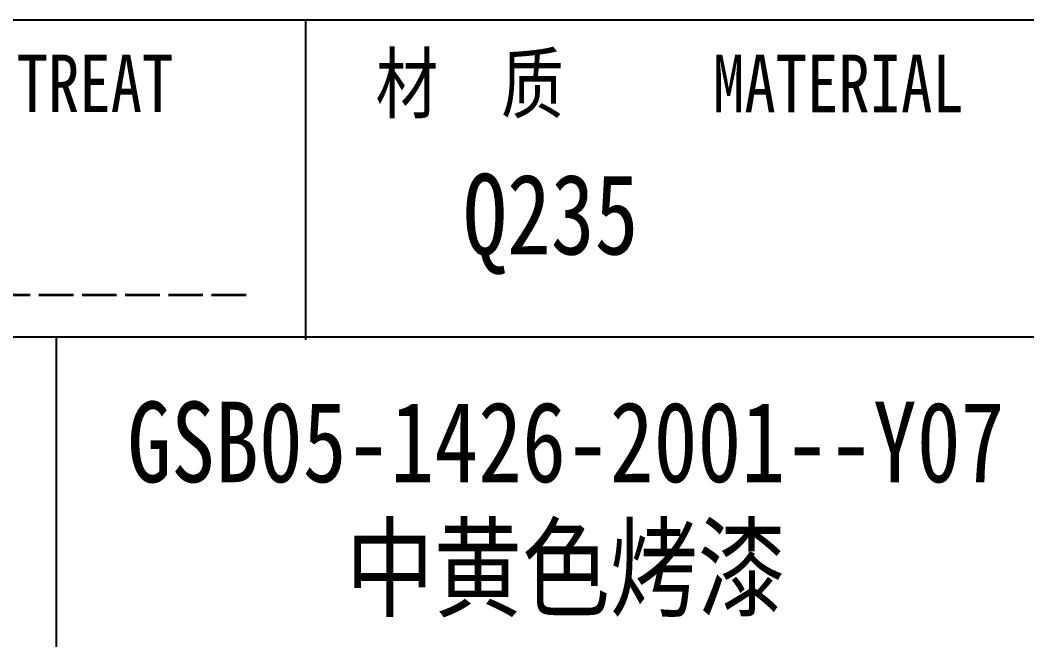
# Model space of a CAD drawing. Header units: millimetres. Extents: x -135448 to 104182, y -50696 to 70200.
# Drawn here: x -135402.69 to -135358.98, y 69227.63 to 69254.55 of the extents above; entities that cross this region are included whole.
import ezdxf
from ezdxf.enums import TextEntityAlignment as Align

# ---------------------------------------------------------------- set-up
doc = ezdxf.new("R2010")
doc.units = ezdxf.units.MM
doc.header["$LTSCALE"] = 0.5
doc.linetypes.add('AM_ISO02W050x2', pattern=[3.75, 3, -0.75])
for name, color, linetype in [('图\\M+19E79\\M+195B6\\M+18E9A', 7, 'Continuous'), ('材质', 7, 'Continuous'), ('表面处理', 7, 'Continuous')]:
    doc.layers.add(name, color=color, linetype=linetype)
doc.layers.add('图框', color=7, linetype='Continuous', lineweight=18)
doc.layers.add('粗虚线', color=6, linetype='AM_ISO02W050x2', lineweight=35)
doc.styles.add('国标', font='simfang.ttf', dxfattribs={"width": 0.8})

# ---------------------------------------------------------------- blocks, each defined once
blk = doc.blocks.new('GZDEH零件A4图框V01版')
at = {"layer": '图\\M+19E79\\M+195B6\\M+18E9A', "color": 9}
for p, q in [((205, 58), (25, 58)), ((57.5, 58), (57.5, 44.108)), ((25, 44.25), (205, 44.25)), ((46.68, 44.25), (46.68, 30.5))]:
    blk.add_line(p, q, dxfattribs=at)
at = {"layer": '图\\M+19E79\\M+195B6\\M+18E9A', "color": 9, "style": '国标', "width": 0.8}
blk.add_text('材  质', height=2.5, dxfattribs=at).set_placement((60.547, 54.001))
for s, p in [('HEAT TREAT', (44.964, 54.005)), ('MATERIAL', (80.646, 54.001))]:
    blk.add_text(s, height=2.5, dxfattribs=at).set_placement(p, align=Align.CENTER)
blk = doc.blocks.new('DEH A4')
at = {"layer": '图框'}
blk.add_blockref('GZDEH零件A4图框V01版', (0, 0), dxfattribs=at)

msp = doc.modelspace()

# ---------------------------------------------------------------- linework, layer by layer
at = {"layer": '粗虚线'}
msp.add_line((-135420.632, 69242.62), (-135392.771, 69242.62), dxfattribs=at)

# ---------------------------------------------------------------- block references
at = {"layer": '图框'}
msp.add_blockref('DEH A4', (-135447.807, 69196.548), dxfattribs=at)

# ---------------------------------------------------------------- texts
at = {"layer": '材质', "color": 3, "style": '国标', "width": 0.8}
msp.add_text('Q235', height=3.5, dxfattribs=at).set_placement((-135379.649, 69244.368), align=Align.CENTER)
at = {"layer": '表面处理', "color": 3, "style": '国标', "width": 0.8}
for s, p in [('GSB05-1426-2001--Y07', (-135378.993, 69234.477)), ('中黄色烤漆', (-135378.993, 69229))]:
    msp.add_text(s, height=3.5, dxfattribs=at).set_placement(p, align=Align.CENTER)

doc.saveas('drawing.dxf')
